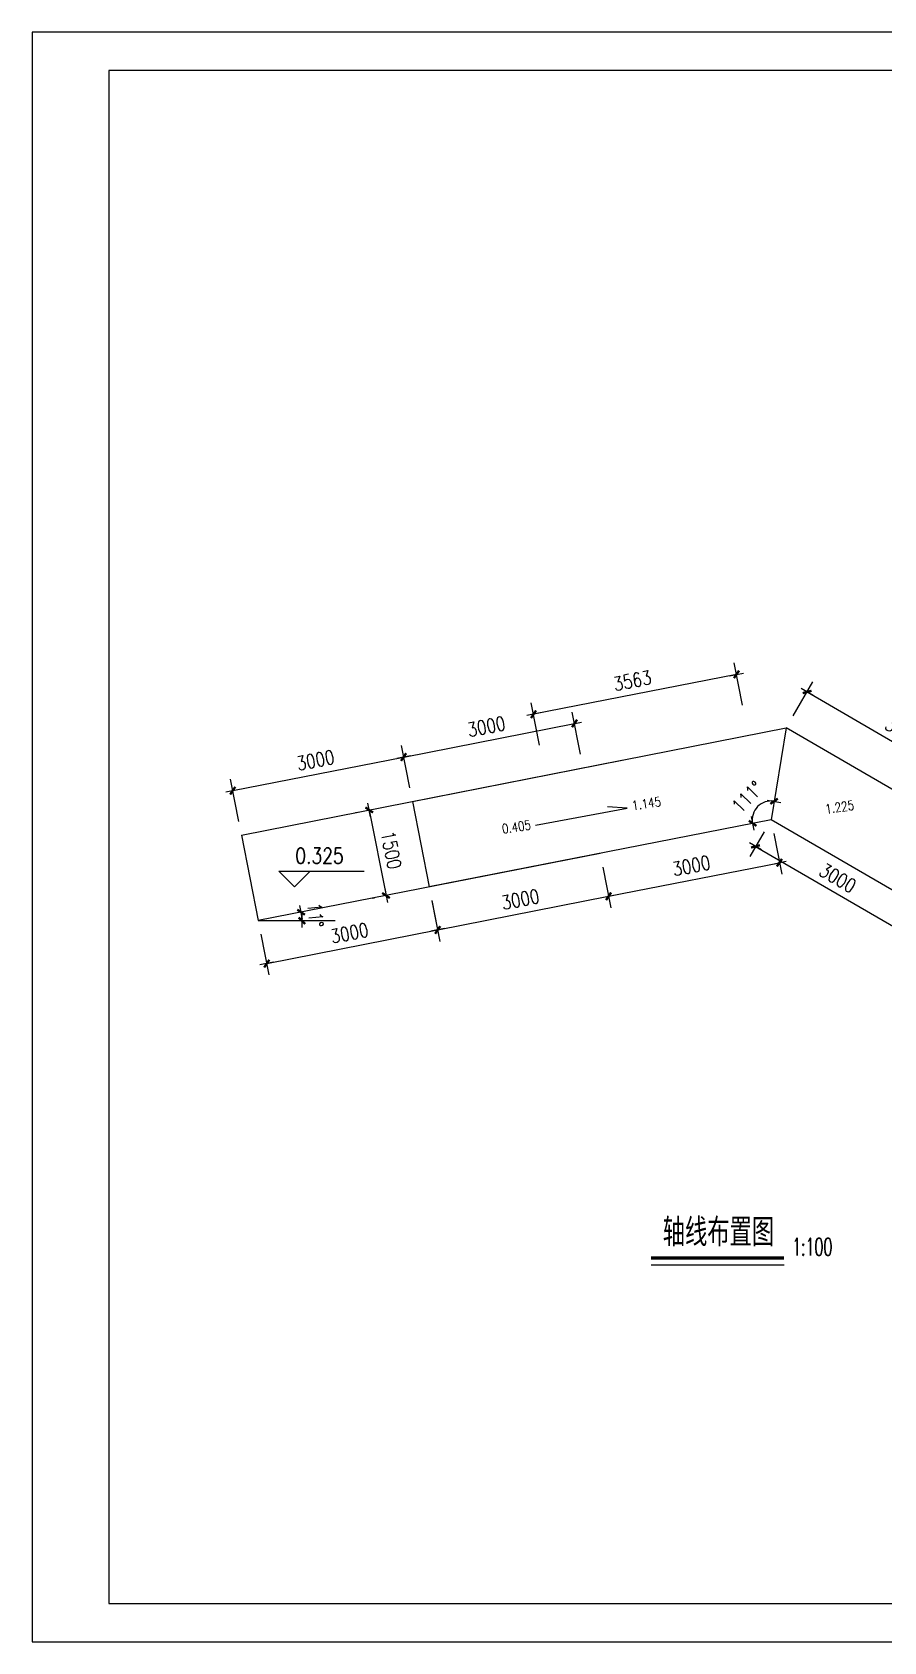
# Model space of a CAD drawing. Extents: x 1035948 to 1665131, y -158296 to 142149.
# Drawn here: x 1066107 to 1080776, y -96352 to -68632 of the extents above; entities that cross this region are included whole.
import ezdxf
from ezdxf.enums import TextEntityAlignment as Align

# ---------------------------------------------------------------- set-up
doc = ezdxf.new("R2010")
doc.units = 0
doc.header["$LTSCALE"] = 200
doc.header["$MEASUREMENT"] = 0
doc.layers.get('0').update_dxf_attribs({"linetype": 'CONTINUOUS'})
doc.layers.get('DEFPOINTS').update_dxf_attribs({"linetype": 'CONTINUOUS'})
for name, color, linetype in [('PUB_DIM', 3, 'CONTINUOUS'), ('PUB_TEXT', 7, 'CONTINUOUS'), ('WLL1', 7, 'CONTINUOUS')]:
    doc.layers.add(name, color=color, linetype=linetype)
doc.styles.add('_HZTXT', font='txt.shx', dxfattribs={"width": 0.8, "bigfont": 'hztxt.shx'})
doc.styles.add('_SIMPLEX', font='SIMPLEX.shx', dxfattribs={"width": 0.6})
doc.styles.add('DIM_FONT', font='SIMPLEX.shx', dxfattribs={"width": 0.8})
doc.dimstyles.new('DIMN80', dxfattribs={"dimscale": 0.8, "dimtxt": 300, "dimasz": 1, "dimexe": 250, "dimexo": 300, "dimgap": 150, "dimtad": 1, "dimdec": 0, "dimzin": 0, "dimdsep": 46, "dimtxsty": 'DIM_FONT', "dimblk": '_DIMX', "dimcen": 0.09, "dimclrt": 7, "dimadec": 0, "dimazin": 0, "dimtfac": 1, "dimtdec": 0, "dimtix": 1, "dimtmove": 2, "dimatfit": 3, "dimldrblk": '_DIMX', "dimfxl": 0, "dimtolj": 1, "dimtzin": 0, "dimarcsym": 0})

# ---------------------------------------------------------------- blocks, each defined once
blk = doc.blocks.new('_DIMX')
blk.add_line((-150, 0), (150, 0))
at = {"const_width": 50}
blk.add_lwpolyline([(-70, -70), (70, 70)], dxfattribs=at)
blk = doc.blocks.new('*D341')
at = {"color": 0, "linetype": 'ByBlock'}
blk.add_arc((1606711, -24245), 323, 80.7081, 190.9898, dxfattribs=at)
at = {"layer": 'DEFPOINTS', "color": 0, "linetype": 'ByBlock'}
for p in [(1606974, -22664), (1606562, -23959), (1606711, -24245), (1606711, -24245), (1600824, -25403)]:
    blk.add_point(p, dxfattribs=at)
at = {"color": 0, "linetype": 'ByBlock', "xscale": 0.8, "yscale": 0.8, "zscale": 0.8}
for p, rotation in [((1606764, -23927), 350.6370233737262), ((1606395, -24307), 281.0608838145923)]:
    blk.add_blockref('_DIMX', p, dxfattribs=dict(at, rotation=rotation))
at = {"color": 7, "linetype": 'ByBlock', "insert": (1606307, -23853), "char_height": 240, "attachment_point": 5, "rotation": 45.849, "style": 'DIM_FONT'}
blk.add_mtext('\\A1;111°', dxfattribs=at)
blk = doc.blocks.new('*D334')
at = {"color": 0, "linetype": 'ByBlock'}
for p, q in [((1607094, -22457), (1607433, -21872)), ((1607334, -22045), (1610414, -23832)), ((1610176, -24245), (1610515, -23660))]:
    blk.add_line(p, q, dxfattribs=at)
at = {"layer": 'DEFPOINTS', "color": 0, "linetype": 'ByBlock'}
for p in [(1606974, -22664), (1610415, -23833), (1610056, -24452)]:
    blk.add_point(p, dxfattribs=at)
at = {"color": 0, "linetype": 'ByBlock', "xscale": 0.8, "yscale": 0.8, "zscale": 0.8}
for p, rotation in [((1607333, -22045), 149.8814068940463), ((1610415, -23833), 329.8814068940463)]:
    blk.add_blockref('_DIMX', p, dxfattribs=dict(at, rotation=rotation))
at = {"color": 7, "linetype": 'ByBlock', "insert": (1608995, -22731), "char_height": 240, "attachment_point": 5, "rotation": 329.8814, "style": 'DIM_FONT'}
blk.add_mtext('\\A1;3563', dxfattribs=at)
blk = doc.blocks.new('*D333')
at = {"color": 0, "linetype": 'ByBlock'}
for p, q in [((1603431, -23117), (1603288, -22390)), ((1600384, -23165), (1603326, -22587)), ((1600488, -23696), (1600345, -22969))]:
    blk.add_line(p, q, dxfattribs=at)
at = {"layer": 'DEFPOINTS', "color": 0, "linetype": 'ByBlock'}
for p in [(1603327, -22586), (1603478, -23352), (1600534, -23932)]:
    blk.add_point(p, dxfattribs=at)
at = {"color": 0, "linetype": 'ByBlock', "xscale": 0.8, "yscale": 0.8, "zscale": 0.8}
for p, rotation in [((1603327, -22586), 11.13193812553797), ((1600383, -23166), 191.1319381255379)]:
    blk.add_blockref('_DIMX', p, dxfattribs=dict(at, rotation=rotation))
at = {"color": 7, "linetype": 'ByBlock', "insert": (1601809, -22641), "char_height": 240, "attachment_point": 5, "rotation": 11.1319, "style": 'DIM_FONT'}
blk.add_mtext('\\A1;3000', dxfattribs=at)
blk = doc.blocks.new('*D318')
at = {"color": 0, "linetype": 'ByBlock'}
for p, q in [((1631699, -24123), (1631738, -24116)), ((1631935, -24078), (1632224, -25549)), ((1631989, -25596), (1632028, -25588))]:
    blk.add_line(p, q, dxfattribs=at)
at = {"layer": 'DEFPOINTS', "color": 0, "linetype": 'ByBlock'}
for p in [(1631935, -24077), (1632224, -25550), (1632224, -25550)]:
    blk.add_point(p, dxfattribs=at)
at = {"color": 0, "linetype": 'ByBlock', "xscale": 0.8, "yscale": 0.8, "zscale": 0.8}
for p, rotation in [((1631935, -24077), 101.131938125546), ((1632224, -25550), 281.131938125546)]:
    blk.add_blockref('_DIMX', p, dxfattribs=dict(at, rotation=rotation))
at = {"color": 7, "linetype": 'ByBlock', "insert": (1632315, -24767), "char_height": 240, "attachment_point": 5, "rotation": 281.1319, "style": 'DIM_FONT'}
blk.add_mtext('\\A1;1500', dxfattribs=at)
blk = doc.blocks.new('*D324')
at = {"color": 0, "linetype": 'ByBlock'}
for p, q in [((1606591, -24452), (1606344, -24877)), ((1606445, -24704), (1609038, -26210)), ((1609185, -25959), (1608939, -26383))]:
    blk.add_line(p, q, dxfattribs=at)
at = {"layer": 'DEFPOINTS', "color": 0, "linetype": 'ByBlock'}
for p in [(1606711, -24245), (1609306, -25751), (1609039, -26211)]:
    blk.add_point(p, dxfattribs=at)
at = {"color": 0, "linetype": 'ByBlock', "xscale": 0.8, "yscale": 0.8, "zscale": 0.8}
for p, rotation in [((1606444, -24704), 149.8611952464519), ((1609039, -26211), 329.8611952464519)]:
    blk.add_blockref('_DIMX', p, dxfattribs=dict(at, rotation=rotation))
at = {"color": 7, "linetype": 'ByBlock', "insert": (1607862, -25250), "char_height": 240, "attachment_point": 5, "rotation": 329.8612, "style": 'DIM_FONT'}
blk.add_mtext('\\A1;3000', dxfattribs=at)
blk = doc.blocks.new('*D344')
at = {"color": 0, "linetype": 'ByBlock'}
blk.add_arc((1597880, -25983), 751, 0.0611, 11.0709, dxfattribs=at)
at = {"layer": 'DEFPOINTS', "color": 0, "linetype": 'ByBlock'}
for p in [(1603767, -24824), (1597880, -25983), (1597880, -25983), (1598629, -25934), (1599205, -25983)]:
    blk.add_point(p, dxfattribs=at)
at = {"color": 0, "linetype": 'ByBlock', "xscale": 0.8, "yscale": 0.8, "zscale": 0.8}
for p, rotation in [((1598617, -25838), 101.1014105907742), ((1598631, -25983), 270.0305275347626)]:
    blk.add_blockref('_DIMX', p, dxfattribs=dict(at, rotation=rotation))
at = {"color": 7, "linetype": 'ByBlock', "insert": (1598866, -25886), "char_height": 240, "attachment_point": 5, "rotation": 275.566, "style": 'DIM_FONT'}
blk.add_mtext('\\A1;11°', dxfattribs=at)
blk = doc.blocks.new('*D323')
at = {"color": 0, "linetype": 'ByBlock'}
for p, q in [((1600870, -25639), (1601008, -26340)), ((1597926, -26218), (1598064, -26919)), ((1598026, -26722), (1600968, -26143))]:
    blk.add_line(p, q, dxfattribs=at)
at = {"layer": 'DEFPOINTS', "color": 0, "linetype": 'ByBlock'}
for p in [(1600824, -25403), (1597880, -25983), (1600969, -26143)]:
    blk.add_point(p, dxfattribs=at)
at = {"color": 0, "linetype": 'ByBlock', "xscale": 0.8, "yscale": 0.8, "zscale": 0.8}
for p, rotation in [((1600969, -26143), 11.13193812553991), ((1598026, -26723), 191.1319381255399)]:
    blk.add_blockref('_DIMX', p, dxfattribs=dict(at, rotation=rotation))
at = {"color": 7, "linetype": 'ByBlock', "insert": (1599451, -26197), "char_height": 240, "attachment_point": 5, "rotation": 11.1319, "style": 'DIM_FONT'}
blk.add_mtext('\\A1;3000', dxfattribs=at)
blk = doc.blocks.new('*D322')
at = {"color": 0, "linetype": 'ByBlock'}
for p, q in [((1600870, -25639), (1601008, -26340)), ((1597926, -26218), (1598064, -26919)), ((1598026, -26722), (1600968, -26143))]:
    blk.add_line(p, q, dxfattribs=at)
at = {"layer": 'DEFPOINTS', "color": 0, "linetype": 'ByBlock'}
for p in [(1600824, -25403), (1597880, -25983), (1600969, -26143)]:
    blk.add_point(p, dxfattribs=at)
at = {"color": 0, "linetype": 'ByBlock', "xscale": 0.8, "yscale": 0.8, "zscale": 0.8}
for p, rotation in [((1600969, -26143), 11.13193812553991), ((1598026, -26723), 191.1319381255399)]:
    blk.add_blockref('_DIMX', p, dxfattribs=dict(at, rotation=rotation))
at = {"color": 7, "linetype": 'ByBlock', "insert": (1599451, -26197), "char_height": 240, "attachment_point": 5, "rotation": 11.1319, "style": 'DIM_FONT'}
blk.add_mtext('\\A1;3000', dxfattribs=at)
blk = doc.blocks.new('*D321')
at = {"color": 0, "linetype": 'ByBlock'}
for p, q in [((1600870, -25639), (1601008, -26340)), ((1597926, -26218), (1598064, -26919)), ((1598026, -26722), (1600968, -26143))]:
    blk.add_line(p, q, dxfattribs=at)
at = {"layer": 'DEFPOINTS', "color": 0, "linetype": 'ByBlock'}
for p in [(1600824, -25403), (1597880, -25983), (1600969, -26143)]:
    blk.add_point(p, dxfattribs=at)
at = {"color": 0, "linetype": 'ByBlock', "xscale": 0.8, "yscale": 0.8, "zscale": 0.8}
for p, rotation in [((1600969, -26143), 11.13193812553991), ((1598026, -26723), 191.1319381255399)]:
    blk.add_blockref('_DIMX', p, dxfattribs=dict(at, rotation=rotation))
at = {"color": 7, "linetype": 'ByBlock', "insert": (1599451, -26197), "char_height": 240, "attachment_point": 5, "rotation": 11.1319, "style": 'DIM_FONT'}
blk.add_mtext('\\A1;3000', dxfattribs=at)
blk = doc.blocks.new('*D332')
at = {"color": 0, "linetype": 'ByBlock'}
for p, q in [((1603431, -23117), (1603288, -22390)), ((1600384, -23165), (1603326, -22587)), ((1600488, -23696), (1600345, -22969))]:
    blk.add_line(p, q, dxfattribs=at)
at = {"layer": 'DEFPOINTS', "color": 0, "linetype": 'ByBlock'}
for p in [(1603327, -22586), (1603478, -23352), (1600534, -23932)]:
    blk.add_point(p, dxfattribs=at)
at = {"color": 0, "linetype": 'ByBlock', "xscale": 0.8, "yscale": 0.8, "zscale": 0.8}
for p, rotation in [((1603327, -22586), 11.13193812553797), ((1600383, -23166), 191.1319381255379)]:
    blk.add_blockref('_DIMX', p, dxfattribs=dict(at, rotation=rotation))
at = {"color": 7, "linetype": 'ByBlock', "insert": (1601809, -22641), "char_height": 240, "attachment_point": 5, "rotation": 11.1319, "style": 'DIM_FONT'}
blk.add_mtext('\\A1;3000', dxfattribs=at)
blk = doc.blocks.new('*D331')
at = {"color": 0, "linetype": 'ByBlock'}
for p, q in [((1606822, -21899), (1603328, -22586)), ((1606927, -22429), (1606784, -21702)), ((1603431, -23117), (1603288, -22390))]:
    blk.add_line(p, q, dxfattribs=at)
at = {"layer": 'DEFPOINTS', "color": 0, "linetype": 'ByBlock'}
for p in [(1603327, -22586), (1606974, -22664), (1603478, -23352)]:
    blk.add_point(p, dxfattribs=at)
at = {"color": 0, "linetype": 'ByBlock', "xscale": 0.8, "yscale": 0.8, "zscale": 0.8}
for p, rotation in [((1606823, -21899), 11.13193812553791), ((1603327, -22586), 191.1319381255379)]:
    blk.add_blockref('_DIMX', p, dxfattribs=dict(at, rotation=rotation))
at = {"color": 7, "linetype": 'ByBlock', "insert": (1605029, -22007), "char_height": 240, "attachment_point": 5, "rotation": 11.1319, "style": 'DIM_FONT'}
blk.add_mtext('\\A1;3563', dxfattribs=at)

msp = doc.modelspace()

# ---------------------------------------------------------------- linework, layer by layer
msp.add_line((1070001.96598, -83932.39383), (1071326.77038, -83932.39383))
at = {"color": 151}
msp.add_lwpolyline([(1105311.28755, -96352.42878), (1105311.28755, -68632.42878), (1066107.28755, -68632.42878), (1066107.28755, -96352.42878)], close=True, dxfattribs=at)
at = {"color": 5}
msp.add_lwpolyline([(1104651.28755, -95692.42878), (1104651.28755, -69292.42878), (1067427.28755, -69292.42878), (1067427.28755, -95692.42878)], close=True, dxfattribs=at)
at = {"layer": 'PUB_DIM'}
for p, q in [((1070355.13559, -83083.3162), (1070895.13559, -83083.3162)), ((1070625.13559, -83353.3162), (1070355.13559, -83083.3162)), ((1070625.13559, -83083.3162), (1071823.4213, -83083.3162)), ((1070895.13559, -83083.3162), (1070625.13559, -83353.3162))]:
    msp.add_line(p, q, dxfattribs=at)
at = {"layer": 'WLL1'}
for p, q in [((1072655.91816, -81881.40923), (1079095.51116, -80614.28315)), ((1079095.51116, -80614.28315), (1078832.90711, -82194.71943)), ((1082177.49635, -82402.18394), (1079095.51116, -80614.28315)), ((1069712.36258, -82460.61604), (1076262.1227, -81171.81224)), ((1072655.91816, -81881.40923), (1072945.52157, -83353.18703)), ((1074778.64752, -82290.8808), (1076353.5242, -81993.35011)), ((1076353.5242, -81993.35011), (1076017.17774, -81972.56368)), ((1078832.90711, -82194.71943), (1072945.52157, -83353.18703)), ((1081427.54982, -83701.1299), (1078832.90711, -82194.71943)), ((1069712.36258, -82460.61604), (1070001.96598, -83932.39383)), ((1075889.07715, -82773.98022), (1070001.96598, -83932.39383)), ((1076768.33209, -89861.21818), (1079057.12965, -89861.21818))]:
    msp.add_line(p, q, dxfattribs=at)
at = {"layer": 'WLL1', "const_width": 60}
msp.add_lwpolyline([(1076768.33209, -89742.64557), (1079057.12965, -89742.64557)], dxfattribs=at)

# ---------------------------------------------------------------- texts
at = {"layer": 'PUB_DIM', "style": 'DIM_FONT', "width": 0.8}
for s, p in [('1.145', (1076688.13181, -81915.03912)), ('1.225', (1080013.51706, -81977.30167)), ('0.405', (1074447.47577, -82318.52275))]:
    msp.add_text(s, height=162, rotation=8.418516272, dxfattribs=at).set_placement(p, align=Align.MIDDLE)
msp.add_text('0.325', height=270, dxfattribs=at).set_placement((1071056.26939, -82815.70163), align=Align.MIDDLE)
at = {"layer": 'PUB_TEXT'}
for s, height, style, width, p in [('轴线布置图', 480, '_HZTXT', 0.8, (1076967.01959, -89540.5694)), ('1:100', 300, '_SIMPLEX', 0.6, (1079196.03462, -89700.58624))]:
    msp.add_text(s, height=height, dxfattribs=dict(at, style=style, width=width)).set_placement(p)

# ---------------------------------------------------------------- dimensions: what is measured, and where the dimension line sits
at = {"layer": 'PUB_DIM'}
for p1, p2, distance, picture, middle, set_off in [((1078389.11265, -80457.52762), (1074893.07524, -81145.4469), -780.57657, '*D331', (1076444.05231, -79800.11264), (-528584.51413, -57793.13016)), ((1079095.51116, -80614.28315), (1082177.49635, -82402.18394), 716.38769, '*D334', (1081116.41093, -80680.96907), (-527878.11562, -57949.88569)), ((1072655.91816, -81881.40923), (1075599.47375, -81302.20243), 780.57657, '*D332', (1073930.65433, -80590.43121), (-527878.11562, -57949.88569)), ((1069712.36258, -82460.61604), (1072655.91816, -81881.40923), 780.57657, '*D333', (1070987.09874, -81169.63801), (-530821.6712, -58529.09249)), ((1075889.07715, -82773.98022), (1078832.63273, -82194.77342), -754.22792, '*D323', (1077460.13638, -82988.92964), (-521991.00445, -56791.47208)), ((1078832.90711, -82194.71943), (1081427.54906, -83701.12946), -531.04804, '*D324', (1079984.09386, -83199.62615), (-527878.11562, -57949.88569)), ((1072945.52157, -83353.18703), (1075889.07715, -82773.98022), -754.22792, '*D322', (1074516.58079, -83568.13645), (-524934.56003, -57370.67888)), ((1070001.96598, -83932.39383), (1072945.52157, -83353.18703), -754.22792, '*D321', (1071573.02521, -84147.34325), (-527878.11562, -57949.88569))]:
    dim = msp.add_aligned_dim(p1=p1, p2=p2, distance=distance, dimstyle='DIMN80', dxfattribs=at)
    dim.commit()
    dim.dimension.update_dxf_attribs({"geometry": picture, "text_midpoint": middle, "insert": set_off})
for base, line1, line2, picture, middle in [((1078684.36488, -81908.41289), ((1078832.90711, -82194.71943), (1072945.52157, -83353.18703)), ((1079095.51116, -80614.28315), (1078832.90711, -82194.71943)), '*D341', (1078429.27663, -81802.87638)), ((1070751.13447, -83883.80749), ((1075889.07715, -82773.98022), (1070001.96598, -83932.39383)), ((1070001.96598, -83932.39383), (1071326.77038, -83932.39383)), '*D344', (1070988.03715, -83836.29998))]:
    dim = msp.add_angular_dim_2l(base=base, line1=line1, line2=line2, dimstyle='DIMN80', dxfattribs=at)
    dim.commit()
    dim.dimension.update_dxf_attribs({"geometry": picture, "text_midpoint": middle, "insert": (-527878.11562, -57949.88569)})
dim = msp.add_aligned_dim(p1=(1071912.2993, -82026.91663), p2=(1072202.05715, -83499.47937), distance=0, text='1500', dimstyle='DIMN80', dxfattribs=at)
dim.commit()
dim.dimension.update_dxf_attribs({"geometry": '*D318', "text_midpoint": (1072292.66267, -82716.86146), "insert": (-560022.21459, -57949.88569)})

doc.saveas('drawing.dxf')
